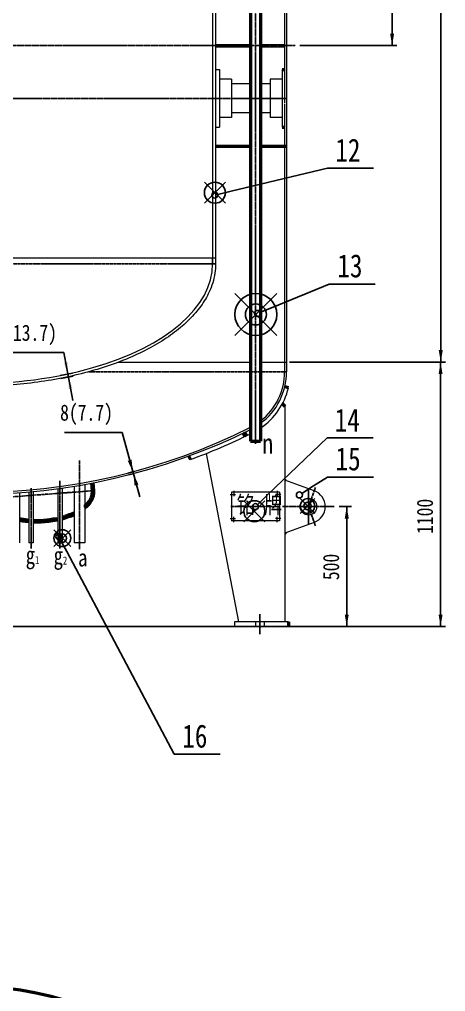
# Model space of a CAD drawing. Header units: millimetres. Extents: x 1505 to 130937, y -44938 to 37032.
# Drawn here: x 4909 to 6685, y 1426 to 5479 of the extents above; entities that cross this region are included whole.
import ezdxf

# ---------------------------------------------------------------- set-up
doc = ezdxf.new("R2010")
doc.units = ezdxf.units.MM
for name, pattern in [('ACAD_ISO02W100_1_1', [12, 1, -1, 1, -1, 1, -1, 1, -1, 1, -1, 1, -1]), ('ACISOTGB', [16, 11, -1, 1, -1, 1, -1]), ('AM_ISO08W050', [16, 13, -1, 1, -1]), ('AM_ISO08W050x2', [16, 13, -1, 1, -1]), ('CENTER_1_1', [16, 13, -1, 1, -1])]:
    doc.linetypes.add(name, pattern=pattern)
for name, color, linetype, lineweight in [('1轮廓实线层', 7, 'Continuous', 18), ('AM_0', 7, 'Continuous', 50), ('AM_1', 3, 'ACISOTGB', 25), ('AM_12', 7, 'Continuous', 50), ('AM_5', 3, 'Continuous', 25), ('AM_6', 2, 'Continuous', 15), ('AM_7', 4, 'AM_ISO08W050', 25), ('AM_PAREF', 4, 'Continuous', 25), ('CDRAFT0', 7, 'Continuous', 18), ('中心线', 4, 'CENTER_1_1', 18), ('虚线层', 6, 'ACAD_ISO02W100_1_1', 18)]:
    doc.layers.add(name, color=color, linetype=linetype, lineweight=lineweight)
doc.styles.get("Standard").update_dxf_attribs({"font": 'txt', "width": 0.8})
doc.dimstyles.new('AM_GB$0', dxfattribs={"dimtxt": 3.371484, "dimasz": 2.5, "dimexe": 1, "dimexo": 1, "dimgap": 2.088633, "dimtad": 1, "dimdsep": 46, "dimtxsty": 'Standard', "dimblk": 'NONE', "dimcen": 0, "dimdle": 5, "dimclrd": 256, "dimclre": 256, "dimclrt": 2, "dimadec": 0, "dimazin": 2, "dimtfac": 0.707107, "dimtdec": 3, "dimtmove": 2, "dimatfit": 3, "dimfxl": 1, "dimfrac": 2, "dimtolj": 1, "dimlwd": 18, "dimarcsym": 0})
doc.dimstyles.new('AM_GB$2', dxfattribs={"dimtxt": 3.371484, "dimasz": 2.5, "dimexe": 1, "dimexo": 1, "dimgap": 2.088633, "dimtad": 1, "dimtih": 1, "dimtoh": 1, "dimdsep": 46, "dimtxsty": 'Standard', "dimblk": 'NONE', "dimcen": 0, "dimdle": 5, "dimclrd": 256, "dimclre": 256, "dimclrt": 2, "dimadec": 0, "dimazin": 2, "dimtfac": 0.707107, "dimtdec": 3, "dimtmove": 2, "dimatfit": 3, "dimfxl": 1, "dimfrac": 2, "dimtolj": 1, "dimlwd": 18, "dimarcsym": 0})

# ---------------------------------------------------------------- blocks, each defined once
blk = doc.blocks.new('*X10')
at = {"layer": 'AM_PAREF'}
for p, q in [((5932.1, 3385.1), (5844.6, 3472.6)), ((5932.1, 3472.6), (5844.6, 3385.1))]:
    blk.add_line(p, q, dxfattribs=at)
blk.add_circle((5888.3, 3428.9), 43.8, dxfattribs=at)
blk = doc.blocks.new('*X11')
at = {"layer": 'AM_5'}
for points in [[(6273.5, 3448.2), (6281.8, 3398.2), (6265.1, 3398.2)], [(6273.5, 2948), (6281.8, 2998), (6265.1, 2998)]]:
    blk.add_hatch(color=256, dxfattribs=at).paths.add_polyline_path(points, flags=0)
for p, q in [((6241.2, 3448.2), (6293.5, 3448.2)), ((6273.5, 3448.2), (6273.5, 2948)), ((4835.6, 2948), (6293.5, 2948))]:
    blk.add_line(p, q, dxfattribs=at)
at = {"layer": 'AM_5', "color": 2, "insert": (6208.5, 3196.5), "char_height": 67.43, "width": 150, "attachment_point": 5, "rotation": 90, "line_spacing_factor": 1.37}
blk.add_mtext('500', dxfattribs=at)
blk = doc.blocks.new('_NONE')
blk = doc.blocks.new('*X12')
at = {"layer": 'AM_5'}
for points in [[(2858.6, 3498.5), (2850.3, 3448.5), (2867, 3448.5)], [(2858.6, 2948), (2850.3, 2998), (2867, 2998)]]:
    blk.add_hatch(color=256, dxfattribs=at).paths.add_polyline_path(points, flags=0)
for p, q in [((4694.6, 3498.5), (2838.6, 3498.5)), ((2858.6, 2948), (2858.6, 3498.5)), ((5785.8, 2948), (2838.6, 2948))]:
    blk.add_line(p, q, dxfattribs=at)
at = {"layer": 'AM_5', "color": 2, "insert": (2784.9, 3211.3), "char_height": 67.43, "width": 300, "attachment_point": 5, "rotation": 90, "line_spacing_factor": 1.37}
blk.add_mtext('(550)', dxfattribs=at)
blk = doc.blocks.new('*X139')
at = {"layer": 'AM_PAREF'}
for p, q in [((5680.3, 4713.3), (5767.8, 4800.8)), ((5680.3, 4800.8), (5767.8, 4713.3))]:
    blk.add_line(p, q, dxfattribs=at)
blk.add_circle((5724, 4757), 43.8, dxfattribs=at)
blk = doc.blocks.new('*X180')
at = {"layer": 'AM_PAREF'}
for p, q in [((6140.6, 3420), (6079.4, 3481.2)), ((6140.6, 3481.2), (6079.4, 3420))]:
    blk.add_line(p, q, dxfattribs=at)
for radius in [30.6, 15.3]:
    blk.add_circle((6110, 3450.6), radius, dxfattribs=at)
blk = doc.blocks.new('*X198')
at = {"layer": 'AM_5', "color": 3}
for p, q in [((6193, 4859.7), (5791.6, 4763.3)), ((6193, 4859.7), (6384.6, 4859.7)), ((5735.7, 4749.9), (5791.6, 4763.3))]:
    blk.add_line(p, q, dxfattribs=at)
blk.add_circle((5723.6, 4747), 12.5, dxfattribs=at)
at = {"layer": 'AM_5', "color": 2, "insert": (6225.8, 4886), "char_height": 96.33, "width": 120, "attachment_point": 7, "line_spacing_factor": 1.37}
blk.add_mtext('12', dxfattribs=at)
blk = doc.blocks.new('*X200')
at = {"layer": 'AM_5', "color": 3}
for p, q in [((6192.3, 3734.2), (5943.7, 3496.6)), ((6192.3, 3734.2), (6384, 3734.2)), ((5902.2, 3456.8), (5943.7, 3496.6))]:
    blk.add_line(p, q, dxfattribs=at)
blk.add_circle((5893.1, 3448.2), 12.5, dxfattribs=at)
at = {"layer": 'AM_5', "color": 2, "insert": (6223.1, 3760.4), "char_height": 96.33, "width": 124.286, "attachment_point": 7, "line_spacing_factor": 1.37}
blk.add_mtext('14', dxfattribs=at)
blk = doc.blocks.new('*X201')
at = {"layer": 'AM_5', "color": 3}
for p, q in [((6193, 3571.3), (6135, 3534.2)), ((6193, 3571.3), (6384.6, 3571.3)), ((6086.6, 3503.2), (6135, 3534.2))]:
    blk.add_line(p, q, dxfattribs=at)
blk.add_circle((6076, 3496.5), 12.5, dxfattribs=at)
at = {"layer": 'AM_5', "color": 2, "insert": (6226.7, 3597.5), "char_height": 96.33, "width": 120, "attachment_point": 7, "line_spacing_factor": 1.37}
blk.add_mtext('15', dxfattribs=at)
blk = doc.blocks.new('*X204')
at = {"layer": 'AM_5'}
blk.add_hatch(color=256, dxfattribs=at).paths.add_polyline_path([(3583.6, 2634.2), (3633.6, 2642.5), (3633.6, 2625.8)], flags=0)
for p, q in [((3583.6, 2980), (3583.6, 2614.2)), ((3583.6, 2634.2), (4342.1, 2634.2))]:
    blk.add_line(p, q, dxfattribs=at)
at = {"layer": 'AM_5', "color": 2, "insert": (4221.1, 2699.2), "char_height": 67.43, "width": 356, "attachment_point": 5, "line_spacing_factor": 1.37}
blk.add_mtext('%%C2262', dxfattribs=at)
blk = doc.blocks.new('*X286')
at = {"layer": 'AM_5'}
for points in [[(5111.1, 4000.6), (5110.3, 4051.3), (5093.9, 4048.3)], [(5113.3, 3988.8), (5130.5, 3941.2), (5114.1, 3938.1)]]:
    blk.add_hatch(color=256, dxfattribs=at).paths.add_polyline_path(points, flags=0)
for p, q in [((5094.6, 4090.2), (4798.6, 4090.2)), ((5094.6, 4090.2), (5131.3, 3890.5)), ((5079.1, 3994.8), (5130.8, 4004.2)), ((5081.3, 3982.9), (5132.9, 3992.4))]:
    blk.add_line(p, q, dxfattribs=at)
at = {"layer": 'AM_5', "color": 2, "insert": (4918.6, 4164), "char_height": 67.43, "width": 452, "attachment_point": 5, "line_spacing_factor": 1.37}
blk.add_mtext('14(13.7)', dxfattribs=at)
blk = doc.blocks.new('*X339')
at = {"layer": 'AM_5'}
for points in [[(6665.4, 10950.5), (6673.7, 10900.5), (6657, 10900.5)], [(6665.4, 4050.5), (6673.7, 4100.5), (6657, 4100.5)]]:
    blk.add_hatch(color=256, dxfattribs=at).paths.add_polyline_path(points, flags=0)
for p, q in [((6010.9, 10950.5), (6685.4, 10950.5)), ((6665.4, 10950.5), (6665.4, 4050.5)), ((6034.6, 4050.5), (6685.4, 4050.5))]:
    blk.add_line(p, q, dxfattribs=at)
at = {"layer": 'AM_5', "color": 2, "insert": (6600.4, 7542.7), "char_height": 67.43, "width": 204, "attachment_point": 5, "rotation": 90, "line_spacing_factor": 1.37}
blk.add_mtext('6900', dxfattribs=at)
blk = doc.blocks.new('*X343')
at = {"layer": 'AM_PAREF'}
for p, q in [((5807.1, 4161.7), (5982.1, 4336.7)), ((5807.1, 4336.7), (5982.1, 4161.7))]:
    blk.add_line(p, q, dxfattribs=at)
for radius in [87.5, 43.8]:
    blk.add_circle((5894.6, 4249.2), radius, dxfattribs=at)
blk = doc.blocks.new('*X348')
at = {"layer": 'AM_5', "color": 3}
for p, q in [((6200.6, 4376.3), (5966.5, 4280.2)), ((6200.6, 4376.3), (6392.2, 4376.3)), ((5913.3, 4258.3), (5966.5, 4280.2))]:
    blk.add_line(p, q, dxfattribs=at)
blk.add_circle((5901.7, 4253.6), 12.5, dxfattribs=at)
at = {"layer": 'AM_5', "color": 2, "insert": (6234.3, 4402.5), "char_height": 96.33, "width": 120, "attachment_point": 7, "line_spacing_factor": 1.37}
blk.add_mtext('13', dxfattribs=at)
blk = doc.blocks.new('*X353')
at = {"layer": 'AM_5'}
blk.add_hatch(color=256, dxfattribs=at).paths.add_polyline_path([(5881.5, 7844.9), (5831.4, 7840.1), (5831.7, 7852.6)], flags=0)
blk.add_hatch(color=256, dxfattribs=at).paths.add_polyline_path([(5881.5, 7844.9), (5831.4, 7840.1), (5831.7, 7852.6)], flags=0)
for start, end in [(89, 90), (88, 89)]:
    blk.add_arc((5724.6, 3349.8), 4497.8, start, end, dxfattribs=at)
at = {"layer": 'AM_5', "color": 2, "insert": (5805.2, 7912.4), "char_height": 67.43, "width": 68, "attachment_point": 5, "line_spacing_factor": 1.37}
blk.add_mtext('2%%D', dxfattribs=at)
blk = doc.blocks.new('*X371')
at = {"layer": 'AM_5'}
for points in [[(6664.6, 4050.5), (6673, 4000.5), (6656.3, 4000.5)], [(6664.6, 2948), (6673, 2998), (6656.3, 2998)]]:
    blk.add_hatch(color=256, dxfattribs=at).paths.add_polyline_path(points, flags=0)
for p, q in [((6034.6, 4050.5), (6684.6, 4050.5)), ((6664.6, 4050.5), (6664.6, 2948)), ((6050.8, 2948), (6684.6, 2948))]:
    blk.add_line(p, q, dxfattribs=at)
at = {"layer": 'AM_5', "color": 2, "insert": (6599.6, 3407.4), "char_height": 67.43, "width": 240, "attachment_point": 5, "rotation": 90, "line_spacing_factor": 1.37}
blk.add_mtext('1100', dxfattribs=at)
blk = doc.blocks.new('*X415')
at = {"layer": 'AM_5'}
for points in [[(6462.6, 6840.5), (6470.9, 6790.5), (6454.2, 6790.5)], [(6462.6, 5370.5), (6470.9, 5420.5), (6454.2, 5420.5)]]:
    blk.add_hatch(color=256, dxfattribs=at).paths.add_polyline_path(points, flags=0)
for p, q in [((6078.4, 6840.5), (6482.6, 6840.5)), ((6462.6, 6840.5), (6462.6, 5370.5)), ((6078.4, 5370.5), (6482.6, 5370.5))]:
    blk.add_line(p, q, dxfattribs=at)
at = {"layer": 'AM_5', "color": 2, "insert": (6397.6, 6105.5), "char_height": 67.43, "width": 192, "attachment_point": 5, "rotation": 90, "line_spacing_factor": 1.37}
blk.add_mtext('1470', dxfattribs=at)
blk = doc.blocks.new('*X657')
at = {"layer": 'AM_PAREF'}
for p, q in [((5052.9, 3281.6), (5122.9, 3351.6)), ((5052.9, 3351.6), (5122.9, 3281.6))]:
    blk.add_line(p, q, dxfattribs=at)
for radius in [35, 17.5]:
    blk.add_circle((5087.9, 3316.6), radius, dxfattribs=at)
blk = doc.blocks.new('*X658')
at = {"layer": 'AM_5', "color": 3}
for p, q in [((5079.3, 3311.6), (5106.2, 3260.8)), ((5554.4, 2415.3), (5106.2, 3260.8)), ((5554.4, 2415.3), (5746.1, 2415.3))]:
    blk.add_line(p, q, dxfattribs=at)
blk.add_circle((5073.4, 3322.6), 12.5, dxfattribs=at)
at = {"layer": 'AM_5', "color": 2, "insert": (5587.8, 2441.6), "char_height": 96.33, "width": 115.714, "attachment_point": 7, "line_spacing_factor": 1.37}
blk.add_mtext('16', dxfattribs=at)
blk = doc.blocks.new('*X982')
at = {"layer": 'AM_5'}
for points in [[(5381.8, 3593.4), (5360.5, 3639.4), (5376.6, 3643.9)], [(5384, 3585.7), (5389.2, 3535.3), (5405.3, 3539.7)]]:
    blk.add_hatch(color=256, dxfattribs=at).paths.add_polyline_path(points, flags=0)
for p, q in [((5336.7, 3757.3), (5096.7, 3757.3)), ((5410.5, 3489.3), (5336.7, 3757.3)), ((5385.7, 3594.5), (5362.6, 3588.1)), ((5387.8, 3586.8), (5364.7, 3580.4))]:
    blk.add_line(p, q, dxfattribs=at)
at = {"layer": 'AM_5', "color": 2, "insert": (5188.7, 3831.1), "char_height": 67.43, "width": 340, "attachment_point": 5, "line_spacing_factor": 1.37}
blk.add_mtext('8(7.7)', dxfattribs=at)

msp = doc.modelspace()

# ---------------------------------------------------------------- linework, layer by layer
at = {"layer": '1轮廓实线层'}
for p, q in [((5714.57803, 10470.46528), (5714.57803, 4460.46528)), ((5726.57803, 10470.46528), (5726.57803, 4460.46528)), ((5742.57803, 5270.46528), (5742.57803, 5030.46528)), ((3702.57803, 4485.46528), (5726.57803, 4485.46528)), ((5714.57803, 4460.46528), (5714.57803, 4485.46528))]:
    msp.add_line(p, q, dxfattribs=at)
msp.add_ellipse((4714.57803, 4460.46528), major_axis=(1000, 0), ratio=0.5, start_param=3.1415926536, end_param=6.2831853072, dxfattribs=at)
msp.add_open_spline([(5726.57803, 4460.46528), (5726.57803, 4447.2688), (5725.57997, 4434.07248), (5721.60024, 4407.78507), (5718.61876, 4394.69421), (5710.70707, 4368.71425), (5705.77709, 4355.8252), (5690.63231, 4322.99025), (5679.00858, 4303.25689), (5651.28053, 4264.76621), (5635.17641, 4246.0078), (5598.75407, 4209.68958), (5578.43557, 4192.1293), (5533.88329, 4158.41344), (5509.64931, 4142.25784), (5457.60637, 4111.54715), (5429.79738, 4096.9922), (5370.98974, 4069.66565), (5339.9912, 4056.89421), (5275.23344, 4033.2997), (5241.4744, 4022.47676), (5171.66387, 4002.92188), (5135.6126, 3994.19004), (5061.71892, 3978.93401), (5023.87675, 3972.40989), (4946.92864, 3961.65723), (4907.82295, 3957.42874), (4828.89359, 3951.32464), (4789.07019, 3949.44905), (4709.26165, 3948.07627), (4669.27679, 3948.57908), (4589.70396, 3951.95627), (4550.11627, 3954.83063), (4471.89061, 3962.91194), (4433.25292, 3968.11885), (4357.46623, 3980.79486), (4320.3175, 3988.2639), (4248.02605, 4005.36391), (4212.88357, 4014.99478), (4145.09284, 4036.29049), (4112.44479, 4047.95521), (4050.09535, 4073.16611), (4020.39411, 4086.71213), (3964.34941, 4115.51251), (3938.00602, 4130.76671), (3889.04357, 4162.79443), (3866.42441, 4179.56786), (3825.23276, 4214.43332), (3806.65998, 4232.52552), (3773.84481, 4269.81599), (3759.60222, 4289.01499), (3735.701, 4328.2823), (3726.04308, 4348.35181), (3712.77719, 4385.57017), (3708.41522, 4402.6277), (3703.63524, 4433.30244), (3702.57803, 4446.88376), (3702.57803, 4460.46528)], degree=3, knots=[0, 0, 0, 0, 59.185623464, 59.185623464, 118.3712469281, 118.3712469281, 177.5568703921, 177.5568703921, 270.8316379026, 270.8316379026, 364.1064054131, 364.1064054131, 457.3811729236, 457.3811729236, 550.6559404341, 550.6559404341, 643.9307079446, 643.9307079446, 737.2054754551, 737.2054754551, 830.4802429655, 830.4802429655, 923.755010476, 923.755010476, 1017.0297779865, 1017.0297779865, 1110.304545497, 1110.304545497, 1203.5793130075, 1203.5793130075, 1296.854080518, 1296.854080518, 1390.1288480285, 1390.1288480285, 1483.403615539, 1483.403615539, 1576.6783830495, 1576.6783830495, 1669.9531505599, 1669.9531505599, 1763.2279180704, 1763.2279180704, 1856.5026855809, 1856.5026855809, 1949.7774530914, 1949.7774530914, 2043.0522206019, 2043.0522206019, 2136.3269881124, 2136.3269881124, 2229.6017556229, 2229.6017556229, 2322.8765231334, 2322.8765231334, 2400.1237855493, 2400.1237855493, 2461.0362770979, 2461.0362770979, 2461.0362770979, 2461.0362770979], dxfattribs=at)
at = {"layer": 'AM_0'}
for p, q in [((5872.57803, 10434.38732), (5872.57803, 3721.32686)), ((5914.57803, 10434.38732), (5914.57803, 3721.32686)), ((6004.57803, 5270.46528), (6014.57803, 5270.46528)), ((6004.57803, 5030.46528), (6014.57803, 5030.46528)), ((5728.57803, 4950.46528), (5879.57803, 4950.46528)), ((5909.57803, 4950.46528), (6022.57803, 4950.46528)), ((6030.50408, 3943.04128), (6014.95895, 3946.82927)), ((6005.41876, 3877.10572), (6015.75021, 3866.77427)), ((5848.32588, 3740.14018), (5841.93623, 3754.80894)), ((5855.66026, 3743.335), (5849.27061, 3758.00376)), ((5872.57803, 3721.32686), (5914.57803, 3721.32686)), ((5622.11934, 3644.4042), (5615.70339, 3659.09177)), ((5213.44884, 3514.14779), (5211.02681, 3546.15229)), ((5219.43173, 3514.60065), (5216.95642, 3547.30918)), ((6030.75021, 2968.02526), (6030.75021, 2948.02526))]:
    msp.add_line(p, q, dxfattribs=at)
msp.add_circle((4714.57803, 139.54197), 1308, dxfattribs=at)
for points, knots in [([(5181.90287, 3442.37675), (5186.25808, 3445.95332), (5190.2967, 3449.66595), (5199.91614, 3459.67261), (5204.95908, 3466.17523), (5211.60997, 3477.46032), (5213.80143, 3482.06597), (5217.19099, 3491.48992), (5218.38743, 3496.30894), (5219.63425, 3505.6361), (5219.76961, 3510.1358), (5219.43173, 3514.60065)], [0, 0, 0, 0, 14.9452418855, 14.9452418855, 38.912313892, 38.912313892, 54.6388955485, 54.6388955485, 70.365477205, 70.365477205, 84.8001333565, 84.8001333565, 84.8001333565, 84.8001333565]), ([(5181.90287, 3450.25111), (5187.62145, 3455.28793), (5192.66105, 3460.55704), (5200.6101, 3470.69856), (5203.72196, 3475.51837), (5208.73961, 3485.39532), (5210.64253, 3490.45095), (5212.74456, 3499.106), (5213.28802, 3502.66582), (5213.66575, 3508.87414), (5213.64776, 3511.51927), (5213.44883, 3514.14787)], [0, 0, 0, 0, 19.8047177747, 19.8047177747, 36.7383519438, 36.7383519438, 53.6719861129, 53.6719861129, 65.3550079178, 65.3550079178, 74.0234327443, 74.0234327443, 74.0234327443, 74.0234327443]), ([(5087.13, 3397.31472), (5087.36048, 3397.37609), (5087.59081, 3397.43766), (5093.59484, 3399.04921), (5099.26609, 3400.72697), (5136.90287, 3414.9285)], [0, 0, 0, 0, 2.0253798506, 2.0253798506, 52.834683595, 52.834683595, 52.834683595, 52.834683595]), ([(4909.16268, 3398.02171), (4911.82384, 3397.43295), (4914.51589, 3396.87638), (4920.58223, 3395.70821), (4923.97108, 3395.11337), (4948.58341, 3391.95587)], [0, 0, 0, 0, 17.8971915961, 17.8971915961, 39.9069884795, 39.9069884795, 39.9069884795, 39.9069884795]), ([(4909.16268, 3391.87953), (4910.54862, 3391.57937), (4911.94223, 3391.2878), (4917.60273, 3390.14465), (4921.93038, 3389.36431), (4948.58341, 3385.85487)], [0, 0, 0, 0, 9.8746838743, 9.8746838743, 39.8971602016, 39.8971602016, 39.8971602016, 39.8971602016]), ([(4966.58341, 3390.60378), (4977.97978, 3390.07062), (4989.56679, 3390.0423), (5006.73507, 3390.74667), (5012.29369, 3391.08987), (5069.13, 3399.14307)], [0, 0, 0, 0, 69.7918000107, 69.7918000107, 103.1518100463, 103.1518100463, 103.1518100463, 103.1518100463]), ([(4966.58341, 3384.59723), (4971.70346, 3384.36126), (4976.85949, 3384.22547), (4993.53951, 3384.11197), (5005.15153, 3384.52979), (5069.13, 3393.00553)], [0, 0, 0, 0, 32.0150942071, 32.0150942071, 103.1206899306, 103.1206899306, 103.1206899306, 103.1206899306])]:
    msp.add_open_spline(points, degree=3, knots=knots, dxfattribs=at)
msp.add_open_spline([(5087.13, 3403.62574), (5095.50893, 3406.13966), (5108.20724, 3410.70728), (5136.90287, 3422.25423)], degree=3, dxfattribs=at)
at = {"layer": 'AM_1', "linetype": 'ACISOTGB', "lineweight": 25}
for p, q in [((3702.57803, 4460.46528), (5726.57803, 4460.46528)), ((5198.94264, 4010.58467), (6022.57796, 4010.08133)), ((5219.43173, 3514.60065), (4794.64639, 3482.45387))]:
    msp.add_line(p, q, dxfattribs=at)
at = {"layer": 'AM_7', "linetype": 'AM_ISO08W050', "lineweight": 25}
for p, q in [((5893.57803, 10462.72464), (5893.57803, 3709.20251)), ((3378.28231, 5370.46528), (6058.43457, 5370.46528)), ((3406.57803, 5150.46528), (6022.57803, 5150.46528)), ((5159.40287, 3639.67977), (5159.40287, 3271.00312)), ((5078.13, 3555.37869), (5078.13, 3273.93215)), ((6113.75021, 3448.07611), (6142.8106, 3527.91888)), ((4957.58341, 3524.82986), (4957.58341, 3273.93215)), ((6113.75021, 3522.56855), (6113.75021, 3373.58366)), ((5995.92243, 3448.19476), (5790.33443, 3448.19476)), ((6221.20538, 3448.19476), (6006.29504, 3448.19476)), ((6113.75021, 3448.07611), (6142.8106, 3368.23334)), ((5910.75021, 2999.95138), (5910.75021, 2916.09913))]:
    msp.add_line(p, q, dxfattribs=at)
at = {"layer": 'AM_7', "linetype": 'AM_ISO08W050x2', "lineweight": 25}
msp.add_line((5853.10886, 3739.17606), (5844.48763, 3758.96788), dxfattribs=at)
at = {"layer": 'CDRAFT0'}
for p, q in [((6014.57803, 7572.77596), (6014.57803, 5130.46528)), ((6022.57803, 7572.77596), (6022.57803, 4010.27826)), ((5727.39337, 5365.46528), (5879.57803, 5365.46528)), ((5728.15161, 5375.46528), (5879.57803, 5375.46528)), ((5909.57803, 5375.46528), (6014.57803, 5375.46528)), ((5909.57803, 5365.46528), (6014.57803, 5365.46528)), ((5914.57803, 5375.46528), (5914.57803, 5365.46528)), ((5728.57803, 5270.46528), (5742.57803, 5270.46528)), ((6004.57803, 5270.46528), (6004.57803, 5030.46528)), ((5792.57803, 5229.96528), (5742.57803, 5229.96528)), ((5792.57803, 5229.96528), (5792.57803, 5070.96528)), ((5954.57803, 5229.96528), (5954.57803, 5070.96528)), ((6004.57803, 5229.96528), (5954.57803, 5229.96528)), ((5872.57803, 5210.46528), (5792.57803, 5210.46528)), ((5954.57803, 5210.46528), (5914.40244, 5210.46528)), ((5954.57803, 5210.46528), (5914.57803, 5210.46528)), ((6014.57803, 5125.96528), (6014.57803, 4772.77596)), ((5792.57803, 5070.96528), (5742.57803, 5070.96528)), ((5872.57803, 5090.46528), (5792.57803, 5090.46528)), ((5954.57803, 5090.46528), (5914.40244, 5090.46528)), ((5954.57803, 5090.46528), (5914.57803, 5090.46528)), ((6004.57803, 5070.96528), (5954.57803, 5070.96528)), ((6014.57803, 5072.77596), (6014.57803, 4010.08622)), ((5728.57803, 5030.46528), (5742.57803, 5030.46528)), ((5322.07325, 4050.46528), (5872.57803, 4050.46528)), ((5914.57803, 4050.46528), (6022.57803, 4050.46528)), ((6015.75021, 3866.77427), (6015.75021, 2968.02526)), ((5687.47634, 3669.49074), (5821.707, 2968.02526)), ((5136.90287, 3532.88689), (5136.90287, 3296.97012)), ((5181.90287, 3540.67661), (5181.90287, 3296.97012)), ((6022.44541, 3555.80078), (6015.75021, 3565.23764)), ((6137.69162, 3514.09189), (6015.75021, 3558.47493)), ((4909.16268, 3505.73445), (4909.16268, 3296.97012)), ((4948.58341, 3508.98468), (4948.58341, 3296.97012)), ((4966.58341, 3510.6692), (4966.58341, 3296.97012)), ((5069.13, 3522.67796), (5069.13, 3296.97012)), ((5087.13, 3525.21189), (5087.13, 3296.97012)), ((5793.12843, 3508.19476), (5793.12843, 3388.19476)), ((5793.12843, 3508.19476), (5793.12843, 3388.19476)), ((5993.12843, 3508.19476), (5793.12843, 3508.19476)), ((5993.12843, 3508.19476), (5993.12843, 3388.19476)), ((5993.12843, 3388.19476), (5793.12843, 3388.19476)), ((6137.69162, 3382.29762), (6015.75021, 3337.91458)), ((6022.44541, 3340.58873), (6015.75021, 3331.15188)), ((4966.58341, 3296.97012), (4948.58341, 3296.97012)), ((5069.13, 3296.97012), (5087.13, 3296.97012)), ((5181.90287, 3296.97012), (5136.90287, 3296.97012)), ((5805.75021, 2968.02526), (5805.75021, 2948.02526)), ((6030.75021, 2968.02526), (5805.75021, 2968.02526)), ((5892.75021, 2968.02526), (5892.75021, 2948.02526)), ((5928.75021, 2968.02526), (5928.75021, 2948.02526)), ((6030.75021, 2948.02526), (5805.75021, 2948.02526))]:
    msp.add_line(p, q, dxfattribs=at)
for centre, radius in [((5803.12843, 3498.19476), 1.75), ((5803.12843, 3498.19476), 1.75), ((5983.12843, 3498.19476), 1.75), ((5983.12843, 3498.19476), 1.75), ((6113.75021, 3448.07611), 35), ((5803.12843, 3398.19476), 1.75), ((5803.12843, 3398.19476), 1.75), ((5983.12843, 3398.19476), 1.75), ((5983.12843, 3398.19476), 1.75)]:
    msp.add_circle(centre, radius, dxfattribs=at)
for centre, radius, start, end in [((5754.57803, 4010.27826), 268, 306.65640524, 360), ((5754.57803, 4010.27826), 260, 307.97987244, 360), ((5754.57803, 4010.27826), 284, 304.28989062, 346.30520078), ((4714.57803, 6106.46528), 2608, 243.61220004, 296.36055369), ((4714.57803, 6106.46528), 2600, 243.61220004, 296.38779996), ((5754.57803, 4010.27826), 260, 296.38779996, 296.99071828), ((4714.57803, 6106.46528), 2624, 290.23441097, 296.18755649), ((6113.75021, 3448.07611), 70, 290, 70)]:
    msp.add_arc(centre, radius, start, end, dxfattribs=at)
at = {"layer": '中心线'}
for p, q in [((5787.73052, 3498.19476), (5809.48052, 3498.19476)), ((5803.12843, 3513.1681), (5803.12843, 3491.4181)), ((5998.52634, 3498.19476), (5976.77634, 3498.19476)), ((5998.52634, 3498.19476), (5976.77634, 3498.19476)), ((5983.12843, 3513.1681), (5983.12843, 3491.4181)), ((5983.12843, 3513.1681), (5983.12843, 3491.4181)), ((5787.73052, 3398.19476), (5809.48052, 3398.19476)), ((5787.73052, 3398.19476), (5809.48052, 3398.19476)), ((5803.12843, 3383.22142), (5803.12843, 3404.97142)), ((5803.12843, 3383.22142), (5803.12843, 3404.97142)), ((5998.52634, 3398.19476), (5976.77634, 3398.19476)), ((5998.52634, 3398.19476), (5976.77634, 3398.19476)), ((5983.12843, 3383.22142), (5983.12843, 3404.97142)), ((5983.12843, 3383.22142), (5983.12843, 3404.97142))]:
    msp.add_line(p, q, dxfattribs=at)
at = {"layer": '虚线层', "linetype": 'ACAD_ISO02W100_1_1', "lineweight": 18}
for p, q in [((5993.12843, 3508.19476), (5793.12843, 3508.19476)), ((5993.12843, 3508.19476), (5793.12843, 3508.19476)), ((5993.12843, 3508.19476), (5793.12843, 3508.19476)), ((5993.12843, 3508.19476), (5993.12843, 3388.19476)), ((5993.12843, 3388.19476), (5793.12843, 3388.19476))]:
    msp.add_line(p, q, dxfattribs=at)

# ---------------------------------------------------------------- block references
at = {"layer": 'AM_12'}
for name in ['*X139', '*X343', '*X10', '*X180', '*X657']:
    msp.add_blockref(name, (0, 0), dxfattribs=at)
at = {"layer": 'AM_5'}
for name in ['*X198', '*X348', '*X200', '*X201', '*X658']:
    msp.add_blockref(name, (0, 0), dxfattribs=at)

# ---------------------------------------------------------------- texts
at = {"layer": 'AM_5', "color": 2, "insert": (5920.59274, 3669.24733), "char_height": 84.28711, "width": 45, "attachment_point": 7, "line_spacing_factor": 1.37}
msp.add_mtext('n', dxfattribs=at)
at = {"layer": 'AM_6', "attachment_point": 1, "line_spacing_factor": 1.37}
for s, insert, char_height, width in [('铭 牌', (5814.80755, 3492.1336), 72.246094, 301.1428571), ('g', (4935.1228, 3282.31455), 72.24609, 93.1429714), ('g', (5051.51158, 3279.98864), 72.24609, 105.1430571), ('a', (5153.35714, 3270.855), 72.24609, 353.5881392), ('1', (4973.69423, 3242.3148), 33.71508, 93.1429714), ('2', (5090.08301, 3239.98889), 33.71508, 105.1430571)]:
    msp.add_mtext(s, dxfattribs=dict(at, insert=insert, char_height=char_height, width=width))

# ---------------------------------------------------------------- dimensions: what is measured, and where the dimension line sits
at = {"layer": 'AM_5'}
for base, p1, p2, picture, middle in [((6665.35151, 4050.46528), (5990.87277, 10950.46528), (6014.57803, 4050.46528), '*X339', (6665.35151, 7542.70592)), ((6462.57803, 5370.46528), (6058.43457, 6840.46528), (6058.43457, 5370.46528), '*X415', (6462.57803, 6105.46528)), ((6273.47872, 2948.02526), (6221.20538, 3448.19476), (4815.57803, 2948.02526), '*X11', (6273.47872, 3196.538))]:
    dim = msp.add_linear_dim(base=base, p1=p1, p2=p2, angle=90, dimstyle='AM_GB$0', override={"dimscale": 20, "dimsah": 1, "dimtfill": 1, "dimtzin": 8}, dxfattribs=at)
    dim.commit()
    dim.dimension.update_dxf_attribs({"geometry": picture, "text_midpoint": middle, "dimtype": 160})
dim = msp.add_angular_dim_2l(base=(5803.07597, 7846.92806), line1=((5724.57803, 10458.71528), (5724.57803, 4448.71528)), line2=((5813.12007, 5885.29648), (5909.79539, 8653.71528)), dimstyle='AM_GB$2', override={"dimscale": 20, "dimtad": 0, "dimtih": 0, "dimtoh": 0, "dimsah": 1, "dimtix": 1, "dimtfill": 1, "dimtzin": 8}, dxfattribs=at)
dim.commit()
dim.dimension.update_dxf_attribs({"geometry": '*X353', "text_midpoint": (5804.2182, 7912.36653)})
for base, p1, p2, angle, text, picture, middle in [((5113.27136, 3988.82622), (5059.42992, 3991.13672), (5061.59788, 3979.33439), 280.4085554, '14(13.7)', '*X286', (5094.64408, 4090.23301)), ((6664.61704, 2948.02526), (6014.57803, 4050.46528), (6030.75021, 2948.02526), 90, '1100', '*X371', (6664.61704, 3407.39976)), ((5381.8479, 3593.43393), (5407.10324, 3592.09203), (5404.97893, 3599.80483), 105.39897127, '8(7.7)', '*X982', (5336.7063, 3757.33096)), ((2858.64144, 3498.46528), (5805.75021, 2948.02526), (4714.57803, 3498.46528), 90, '(550)', '*X12', (2858.64144, 3211.28477))]:
    dim = msp.add_linear_dim(base=base, p1=p1, p2=p2, angle=angle, text=text, dimstyle='AM_GB$0', override={"dimscale": 20, "dimsah": 1, "dimtfill": 1}, dxfattribs=at)
    dim.commit()
    dim.dimension.update_dxf_attribs({"geometry": picture, "text_midpoint": middle, "dimtype": 160})
dim = msp.add_linear_dim(base=(5506.28286, 2634.17219), p1=(3583.57803, 2999.95138), p2=(5506.28286, 2945.23126), text='%%C2262', dimstyle='AM_GB$0', override={"dimscale": 20, "dimsah": 1, "dimtfill": 1}, dxfattribs=at)
dim.commit()
dim.dimension.update_dxf_attribs({"geometry": '*X204', "text_midpoint": (4221.11862, 2634.17219), "dimtype": 160})

doc.saveas('drawing.dxf')
